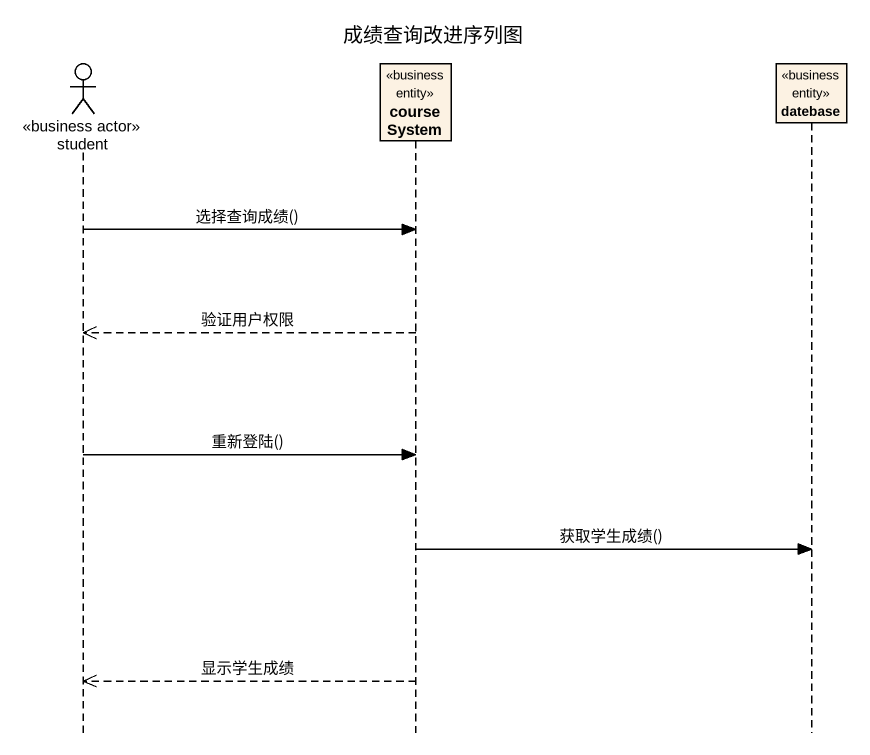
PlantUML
@startuml
title 成绩查询改进序列图
hide footbox
actor student <<business actor>>
participant courseSystem <<business entity>>
participant datebase <<business entity>>

student -> courseSystem : 选择查询成绩()
courseSystem -->> student : 验证用户权限
student -> courseSystem : 重新登陆()
courseSystem -> datebase : 获取学生成绩()
courseSystem -->> student : 显示学生成绩
@enduml
